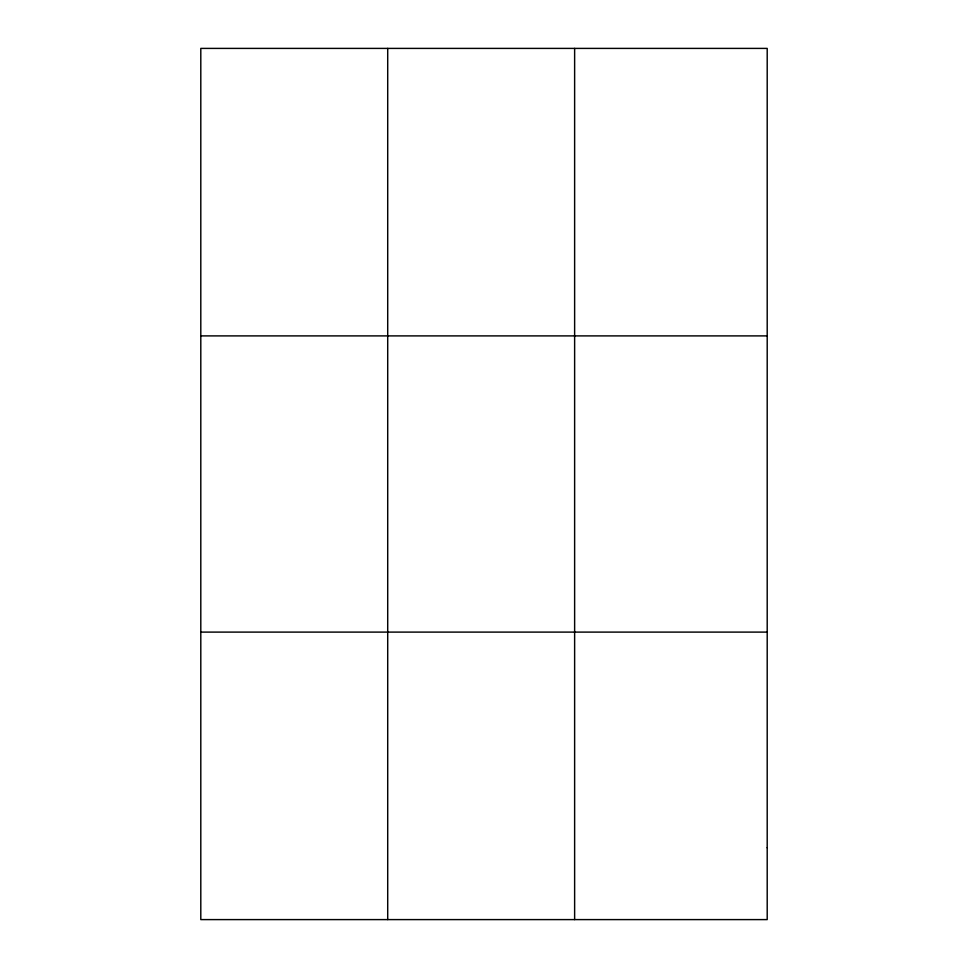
<?xml version="1.0" encoding="UTF-8"?>
<svg xmlns="http://www.w3.org/2000/svg" width="968" height="968" viewBox="0 0 968 968"><rect width="100%" height="100%" fill="white"/><g stroke="black" fill="none" stroke-linecap="round" stroke-linejoin="round"><path stroke-width="1.45" d="M387.708 48.4L387.708 919.6M574.629 48.4L574.629 919.6M200.799 335.896L767.2 335.896M200.799 632.104L767.2 632.104M767.2 847.726L767.2 919.6L200.799 919.6L200.799 48.4L767.2 48.4L767.2 847.726"/></g></svg>
